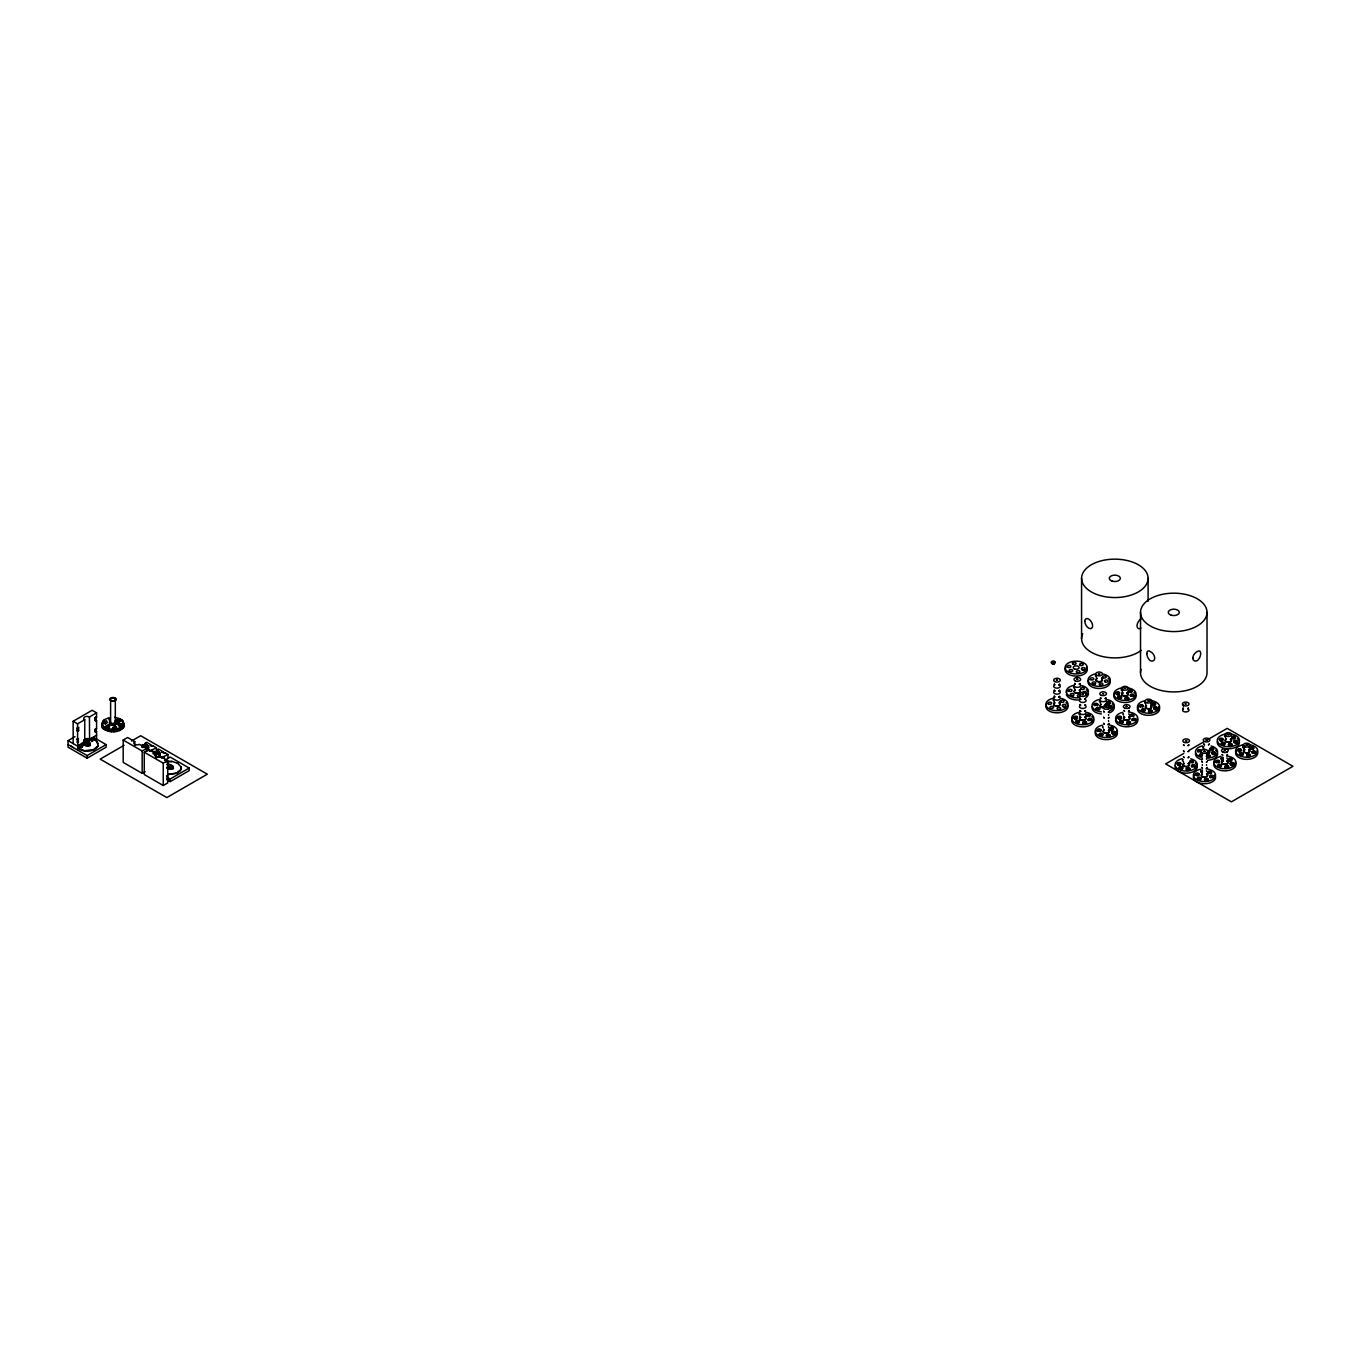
<?xml version="1.0" encoding="UTF-8"?>
<svg xmlns="http://www.w3.org/2000/svg" width="1361" height="1361" viewBox="0 0 1361 1361"><rect width="100%" height="100%" fill="white"/><g stroke="black" fill="none" stroke-linecap="round" stroke-linejoin="round"><path stroke-width="1.5" d="M87.002 745.998C79.176 730.942 100.119 752.123 84.246 743.804M170.057 769.424C161.364 755.627 183.701 773.507 167.216 767.893M111.194 731.742L111.296 729.258C116.008 730.006 125.569 727.437 122.813 721.075C120.04 717.179 127.049 725.991 123.171 727.999C118.22 732.933 109.526 732.916 103.895 729.156C98.655 727.761 104.814 716.022 104.287 721.296L101.922 724.341C104.984 732.881 124.327 731.98 123.443 722.623M82.323 747.036C82.323 742.221 79.584 748.992 82.323 747.036L84.739 742.017L84.739 719.697A3.317 1.922 0 0 1 84.739 716.975A3.317 1.922 0 0 1 89.435 716.975L96.58 712.858L96.58 717.281C94.198 716.754 94.198 722.3 96.58 720.292L96.58 728.492C94.198 727.965 94.198 733.528 96.58 731.503L96.58 739.108L95.066 739.993L91.646 738.394M95.066 739.993L94.47 737.9L92.786 740.996C90.166 742.119 93.058 737.917 89.588 740.724L84.841 740.503L85.369 739.074C82.102 744.62 85.131 735.927 89.435 739.312L96.58 735.178M92.497 739.346L91.731 741.082M105.971 723.763C106.328 721.466 108.438 719.391 103.98 722.249M107.893 727.897C108.625 725.583 109.288 723.542 105.886 726.366M115.022 729.003C116.485 726.213 112.18 729.156 116.28 728.05C116.348 723.252 111.67 730.142 113.031 727.472M118.339 721.857C123.29 720.803 115.549 716.89 116.519 721.194C120.414 723.474 117.471 717.74 117.522 722.351L117.471 720.735M118.356 722.725L117.812 720.462M154.014 753.688L153.725 752.038L153.674 753.586L154.865 751.765L153.725 752.038M93.552 739.04L92.633 738.104M107.23 722.827L106.141 721.092M109.152 726.961L108.046 725.226M115.94 728.254L115.192 726.315M116.348 720.326L119.598 720.922L118.509 719.186M121.844 725.141C111.432 719.323 125.603 732.116 120.414 723.303M108.387 731.248L108.659 728.798L111.296 729.258M82.187 746.968L82.051 745.386M120.431 726.128C118.322 722.402 120.755 727.693 121.827 723.984M142.105 745.335C141.816 750.149 145.1 743.48 142.105 745.335L142.054 746.866M85.505 740.503L85.539 739.023L85.318 740.401M118.509 722.674L118.56 721.211M120.431 726.808L119.904 724.545M112.044 725.226L112.095 723.593C108.744 724.392 110.156 718.302 110.462 721.806C106.311 727.114 121.231 725.702 115.311 720.394L115.311 698.057M118.662 722.079L120.346 718.982L120.806 720.837M120.619 724.664L120.568 726.196L120.738 724.75M105.903 730.381L106.311 727.982L108.659 728.798M118.713 721.143L118.832 722.249M120.619 725.26L120.568 726.74L120.738 725.175M153.181 746.253L150.305 745.488L153.181 746.253L146.835 742.289L145.304 743.174L144.742 745.93C144.402 749.639 143.058 743.599 143.211 746.355M164.8 752.956L161.925 752.208L164.8 752.956L158.471 749.009L156.94 749.877L156.379 752.633L154.388 753.688L154.371 752.14M81.388 747.58L81.218 746.015L79.687 746.44L79.108 749.179L77.594 750.064L78.104 738.547L77.067 739.159L77.594 742.477M86.168 740.197L86.219 738.819M105.12 729.887L105.563 727.523L107.893 727.335M103.895 729.156L104.423 726.825C101.003 726.247 103.759 717.638 102.755 722.725M120.738 726.57L120.806 724.852L120.755 726.468M83.106 745.079L82.17 744.144M77.883 748.431C83.838 752.429 94.521 752.565 98.298 745.624L96.138 740.503L98.213 743.616M181.183 768.727L181.251 767.043L180.52 770.7L176.794 773.337L168.339 774.494L176.692 772.946L181.353 769.05M102.517 727.659L103.113 725.43M101.837 726.025L102.551 722.283M160.003 757.107L160.19 753.45L156.94 749.877M145.185 743.548L148.383 747.053L148.366 750.404L148.57 746.73L145.304 743.174M86.236 745.93L86.338 744.212M169.291 769.356L169.393 767.638M86.406 742.63L86.492 741.32M111.194 725.022L111.296 723.406M169.462 766.056L169.547 764.746M85.284 751.068L78.019 748.074M80.622 746.509L80.044 745.011M104.048 722.844L103.997 721.959M105.971 726.961L105.92 726.093M109.22 718.948C109.169 723.235 111.279 715.188 109.305 719.561M113.099 728.067L113.048 727.182M116.417 720.922L116.366 720.054M118.339 725.056L118.271 724.171M168.985 761.292L171.945 761.531L166.093 761.888M84.586 740.724L84.739 739.312M116.485 728.407L116.706 727.284M85.539 745.743L85.726 744.042M168.594 769.169L168.781 767.468M84.586 743.616L83.872 740.163M109.884 724.273L110.071 722.708M109.475 727.046L109.578 726.179M119.938 721.007L120.023 720.139M84.025 741.15L84.212 739.703M109.884 722.232L110.071 720.786M83.872 741.167L84.025 743.191M85.675 742.783L85.862 741.473M109.543 723.78L109.748 722.249M168.73 766.209L168.917 764.899M1244.737 749.809L1244.056 749.009L1244.737 749.809A2.96 1.701 0 0 0 1244.515 752.344A2.96 1.701 0 0 0 1248.683 752.412A2.96 1.701 0 0 0 1248.803 749.996L1249.245 749.009L1248.786 749.996M109.543 722.725L109.748 721.245M109.424 723.252L109.629 721.738M84.943 745.454L85.216 743.804M167.998 768.88L168.271 767.23M85.045 743.055L85.301 741.694M84.484 745.096L84.807 743.48M167.539 768.523L167.862 766.906M116.28 721.738L116.383 723.78M143.211 745.147L143.092 746.866L143.228 745.062M1118.81 719.323L1120.29 719.323M1126.125 700.252L1127.588 700.132M1229.527 746.526L1231.007 746.526M1229.323 761.462L1230.803 761.462M1231.246 765.58L1232.709 765.58M1238.799 751.987L1240.262 751.867M1240.688 755.984L1242.168 755.984M84.212 744.688L84.569 743.123M167.267 768.114L167.624 766.549M87.019 744.263L89.605 742.425M170.074 767.689L172.66 765.852M155.869 753.62C155.783 752.106 156.141 754.436 154.525 754.93M146.171 743.633L145.525 746.338L147.822 750.813M157.791 750.336L157.144 753.058L159.373 755.933M148.57 746.73L147.958 750.115M147.72 745.096L147.754 749.213M159.339 751.799L159.917 755.44M85.318 750.66L93.637 749.52L98.298 745.624M106.124 721.738L104.151 723.099M108.046 725.872L106.073 727.216M118.492 719.833L116.519 721.194M115.175 726.961L113.201 728.322M120.397 723.95L118.424 725.311M1222.807 752.429L1222.876 751.85M1222.927 758.417L1222.876 757.89M159.594 756.818L160.19 753.45M82.034 746.934L81.15 745.692M112.095 723.593L115.838 722.708L115.838 720.786M1074.918 719.237L1076.347 719.237M1076.84 723.371L1078.252 723.371M1110.831 730.142L1112.26 730.142M1112.737 734.26L1114.166 734.26M1120.749 723.337L1122.179 723.337M1129.239 724.767L1127.963 724.767M1178.32 765.528L1179.749 765.528M1180.242 769.663L1181.671 769.663M1101.593 678.68L1101.747 677.812L1101.593 678.68A3.317 1.922 0 0 1 1101.695 681.198A3.317 1.922 0 0 1 1097.238 681.538A3.317 1.922 0 0 1 1096.268 679.003M1202.341 753.313L1202.426 752.565M1202.426 759.234L1202.426 758.604M1202.341 765.392L1202.426 764.627M1244.617 746.968L1244.549 747.75A1.854 1.072 0 0 1 1244.583 745.675M146.971 747.699L145.117 745.25L145.525 746.338M158.591 754.419L156.753 751.97L157.144 753.058M1059.317 703.093L1059.487 702.123L1059.317 703.093A3.317 1.922 0 0 1 1059.504 705.542A3.317 1.922 0 0 1 1055.047 705.883A3.317 1.922 0 0 1 1054.077 703.348M1183.338 705.219L1183.338 706.138M80.503 745.13L80.197 746.151M1202.426 774.307L1201.831 773.388L1202.426 774.307A2.96 1.701 0 0 0 1202.324 776.672A2.96 1.701 0 0 0 1206.492 776.74A2.96 1.701 0 0 0 1206.612 774.324L1207.054 773.337L1206.714 774.324M1222.807 761.462L1222.195 760.561L1222.807 761.462A2.96 1.701 0 0 0 1222.688 763.827A2.96 1.701 0 0 0 1226.873 763.895A2.96 1.701 0 0 0 1226.993 761.497L1227.435 760.51L1227.078 761.497M108.999 717.706L104.355 719.663M155.937 756.257C157.774 756.155 154.865 754.181 155.92 757.805L155.852 753.79L148.706 749.656L144.266 752.225L144.266 774.545L163.252 785.518L167.709 782.949L167.709 779.275L166.654 778.662M1117.177 694.808L1118.453 694.808M1153.09 705.696L1154.366 705.696M1220.579 741.099L1221.855 741.099M142.412 747.58L144.028 747.155M107.213 727.182L106.226 726.876M108.251 726.57L110.615 723.099L110.615 700.779A3.317 1.922 0 0 1 112.095 697.564A3.317 1.922 0 0 1 116.178 699.911A3.317 1.922 0 0 1 110.615 700.779M114.732 721.483L118.373 721.245M73.154 743.582L73.154 721.262L92.14 710.289L96.58 712.858M73.154 721.262L77.594 723.831L84.739 719.697M77.067 727.931L78.632 727.642L78.632 730.653C76.25 732.66 76.25 727.114 78.632 727.642M95.015 717.57L96.58 717.281M77.067 730.959L78.632 730.653M95.015 720.598L96.58 720.292M96.58 739.108L106.124 744.62L106.124 747.223L87.121 758.196L68.05 747.172L68.05 740.639L74.957 736.658M77.067 739.159L78.632 738.853M77.067 742.17L78.632 741.864M95.015 731.81L96.58 731.503M71.248 746.117L73.341 747.614M68.05 744.569L87.121 755.576L106.124 744.62M145.134 771.636L142.173 773.337L123.188 762.381L123.188 740.044L127.628 737.492L134.773 741.609L134.773 745.675M124.123 745.301L100.187 759.115L166.808 797.58L207.314 774.205L140.693 735.74L131.49 741.047M123.188 740.044L142.173 751.017L146.614 748.448L146.614 751.391M152.67 749.928L149.795 750.983L156.379 747.801L156.379 751.714L152.925 753.705M149.795 750.983L152.67 750.234M164.307 756.648L161.432 757.703L167.998 754.504L167.998 758.434M161.432 757.703L164.307 756.954M164.562 760.425L170.091 757.022L189.179 768.046L189.179 770.649L170.176 781.622L166.705 779.615M144.266 752.225L163.252 763.181L167.709 760.629L167.709 779.275M166.705 776.995L170.176 779.002L189.179 768.046M1183.747 753.45L1165.645 763.895L1231.382 801.85L1292.95 766.311L1227.197 728.356L1207.292 739.857M1189.174 750.302L1203.668 741.949M156.447 756.223L156.821 757.516M1119.201 698.839L1120.256 698.839M1107.837 704.3L1108.892 704.3M1109.759 708.418L1110.797 708.418M1155.115 709.727L1156.169 709.727M1222.62 745.13L1223.658 745.13M1211.239 750.591L1212.294 750.591M1226.227 768.284L1227.282 768.284M1206.509 752.565L1206.595 753.313M1206.509 758.604L1206.509 759.234M1248.7 746.338L1248.786 747.087M1206.509 764.627L1206.595 765.392M1206.509 770.666L1206.509 771.313M1150.743 705.951L1151.1 704.947L1150.743 705.951A2.96 1.701 0 0 1 1149.569 708.707A2.96 1.701 0 0 1 1145.554 707.074M120.295 725.379L118.254 724.443M1244.549 746.934L1244.617 746.338M91.697 738.802L92.616 738.751M115.056 728.39L113.678 728.186M170.142 765.886L170.21 764.712M155.852 753.79A3.317 1.922 0 0 0 155.852 756.495L157.723 756.971M157.468 756.733L155.8 756.954L156.821 757.294M1128.813 717.451L1129.29 716.447L1128.813 717.451A2.96 1.701 0 0 1 1127.367 720.275A2.96 1.701 0 0 1 1123.863 718.132M1108.449 730.279L1108.909 729.292L1108.449 730.279A2.96 1.701 0 0 1 1107.378 733.052A2.96 1.701 0 0 1 1103.363 731.401M1183.458 708.877L1183.1 707.89L1183.338 708.843A3.317 1.922 0 0 0 1184.836 711.905A3.317 1.922 0 0 0 1188.902 709.557M1226.976 751.765L1227.078 752.633M1226.976 757.805L1226.976 758.587M104.304 722.759L105.988 723.218M114.63 717.247L119.955 718.727L121.946 719.935L122.014 721.585M171.911 761.343L178.104 763.402M1201.048 772.299A1.854 1.072 0 0 1 1202.392 770.615L1202.358 772.095M1150.743 702.259L1150.743 703.127M1128.932 707.72L1128.932 708.588M1128.932 713.759L1128.932 714.627M1108.552 708.486L1108.552 709.37M1108.552 714.525L1108.552 715.393M1108.552 720.564L1108.552 721.432M1108.552 726.587L1108.552 727.472M111.143 700.473L111.602 700.694A2.586 1.497 0 0 0 114.477 700.626A2.586 1.497 0 0 0 115.464 699.078L114.307 698.142A2.586 1.497 0 0 0 110.377 699.384L111.075 700.439M156.821 750.251L160.02 753.756M153.181 745.947L156.379 747.801M164.8 752.667L167.998 754.504M146.614 748.448L139.468 744.331A3.317 1.922 0 0 1 134.773 744.331A3.317 1.922 0 0 1 134.773 741.609M167.709 760.629L160.564 756.495A3.317 1.922 0 0 1 155.852 756.495M166.654 764.44L167.709 765.035M166.654 767.451L167.709 768.063M96.58 728.492L96.053 731.197M166.654 775.651L167.709 776.263M68.05 740.639L77.594 746.151L84.212 741.626M104.423 726.825L106.311 727.982M94.862 738.121L93.739 737.458L94.249 739.499M94.13 739.278L96.291 740.741M78.104 746.372L79.312 747.104M122.813 721.075L124.004 726.383M117.471 720.956L117.709 722.623L117.812 721.211M122.575 725.736L123.171 727.999M116.502 723.252L115.311 720.394M81.15 745.913L81.286 747.495L81.116 745.794M121.129 727.097L121.639 729.428M177.304 762.926L181.438 767.349M119.139 728.186L119.513 730.585M116.723 728.935L116.944 731.401M172.728 766.243L173.102 767.757M89.673 742.817L90.047 744.331M172.405 765.494L172.745 766.906M89.35 742.068L89.69 743.48M172.609 766.634L172.966 768.199M91.578 739.755L91.646 741.269L91.595 739.652M89.554 743.208L89.911 744.773M172.337 766.992L172.66 768.608M89.282 743.565L89.605 745.182M171.911 767.281L172.166 768.948M88.856 743.855L89.111 745.522M88.431 741.507L88.635 742.834M116.178 721.245L116.383 722.725M156.039 753.977L155.8 752.837M115.838 722.708L116.025 724.273M89.588 740.724L89.435 716.975M171.367 767.519L171.537 769.22M88.312 744.093L88.482 745.794M115.311 723.099L115.464 724.698M170.874 764.78L170.976 766.073M87.819 741.354L87.921 742.647M88.754 739.006L88.856 740.401M114.035 729.309L114.103 731.793M114.613 723.406L114.732 725.022M170.737 767.655L170.823 769.373M87.682 744.229L87.767 745.947M154.933 753.279L154.78 751.952M119.428 726.468L119.377 724.852L119.632 726.74M156.719 756.444L156.481 757.771M154.78 751.578L154.831 753.058L154.661 751.493M117.539 721.058L117.607 722.538M91.663 739.976L91.731 741.456M119.513 726.281L119.581 724.664L119.632 726.196M117.539 720.632L117.607 722.147M105.188 722.538L105.239 724.069M87.938 738.819L88.006 740.197M81.286 747.104L81.49 745.42M143.041 744.79L143.092 746.253M91.782 740.061L91.833 741.541M154.661 752.038L154.729 753.586M117.658 720.53L117.709 722.079M113.814 723.593L113.882 725.226M105.29 722.453L105.358 723.984M154.525 752.106L154.576 753.654M142.905 745.386L142.939 746.934M119.734 724.596L119.768 726.808M105.443 722.385L105.495 723.933M91.936 739.397L91.97 740.945L92.123 739.346M84.807 739.023L84.841 740.503M156.277 755.525L156.294 757.805M142.735 745.42L142.769 746.968M117.999 720.428L118.016 722.725M84.977 739.074L84.994 740.537M81.66 745.386L81.694 746.934M87.155 741.286L87.172 742.579M1207.02 612.382A33.259 19.207 0 0 1 1157.139 629.003A33.259 19.207 0 0 1 1157.139 595.744A33.259 19.207 0 0 1 1207.02 612.382L1207.02 672.708A33.259 19.207 0 0 1 1170.868 691.847A33.259 19.207 0 0 1 1141.028 669.374M1148.089 578.34A33.259 19.207 0 0 1 1098.208 594.978A33.259 19.207 0 0 1 1098.208 561.719A33.259 19.207 0 0 1 1148.089 578.34L1148.089 601.239M1140.518 612.382L1140.518 672.708M1081.57 578.34L1081.57 638.683M170.176 779.002L170.176 781.622M163.252 763.181L163.252 785.518M154.201 752.157L154.201 753.705M142.173 751.017L142.173 773.337M120.091 724.528L120.091 726.076M118.186 720.411L118.186 722.725M112.963 723.661L112.963 725.294M96.053 716.975L96.053 719.986M95.542 717.876L95.542 720.888M95.542 729.088L95.542 732.116M92.31 739.329L92.31 740.877M87.087 738.751L87.087 740.129M87.121 755.576L87.121 758.196M81.864 745.369L81.864 746.917M78.104 727.335L78.104 730.347M78.104 738.547L78.104 741.575M77.594 723.831L77.594 728.237M77.594 731.248L77.594 739.448M115.43 724.273A2.586 1.497 0 0 1 115.158 724.63M1257.003 750.694A11.092 6.397 0 0 1 1246.336 759.37A11.092 6.397 0 0 1 1236.537 750.353M1248.411 744.535A11.092 6.397 0 0 1 1256.339 753.977A11.092 6.397 0 0 1 1238.272 755.049A11.092 6.397 0 0 1 1242.695 744.875M1237.847 749.911A1.854 1.072 0 0 1 1240.705 749.537A1.854 1.072 0 0 1 1240.586 751.238A1.854 1.072 0 0 1 1237.778 750.728M1243.222 747.955A1.854 1.072 0 0 1 1244.583 746.287M1250.691 749.265A1.854 1.072 0 0 1 1250.572 747.699A1.854 1.072 0 0 1 1253.294 747.767A1.854 1.072 0 0 1 1252.937 749.316M1252.613 753.382A1.854 1.072 0 0 1 1252.375 751.884A1.854 1.072 0 0 1 1254.978 751.748A1.854 1.072 0 0 1 1255.216 753.262M1246.829 755.95A1.854 1.072 0 0 1 1248.564 754.521A1.854 1.072 0 0 1 1250.3 755.95A1.854 1.072 0 0 1 1247.374 756.41M1249.007 749.503A3.317 1.922 0 0 1 1249.007 752.225A3.317 1.922 0 0 1 1244.311 752.225A3.317 1.922 0 0 1 1244.311 749.503M1214.829 775.021A11.092 6.397 0 0 1 1204.162 783.715A11.092 6.397 0 0 1 1194.346 774.698M1206.22 768.88A11.092 6.397 0 0 1 1214.148 778.305A11.092 6.397 0 0 1 1196.098 779.394A11.092 6.397 0 0 1 1200.521 769.22M1204.876 780.534A1.854 1.072 0 0 1 1205.2 779.104A1.854 1.072 0 0 1 1207.683 779.173A1.854 1.072 0 0 1 1207.802 780.602M1197.51 779.19A1.854 1.072 0 0 1 1199.075 777.76A1.854 1.072 0 0 1 1201.065 779.002A1.854 1.072 0 0 1 1198.463 779.785M1202.239 772.129A1.854 1.072 0 0 1 1202.392 770.02M1208.908 773.746A1.854 1.072 0 0 1 1208.279 772.095A1.854 1.072 0 0 1 1211.205 772.18A1.854 1.072 0 0 1 1210.337 773.797M1210.831 777.88A1.854 1.072 0 0 1 1210.099 776.297A1.854 1.072 0 0 1 1212.906 776.144A1.854 1.072 0 0 1 1212.668 777.777M1198.395 775.566A1.854 1.072 0 0 1 1195.553 774.97A1.854 1.072 0 0 1 1197.493 773.643A1.854 1.072 0 0 1 1199.007 775.141M1206.816 773.848A3.317 1.922 0 0 1 1206.816 776.553A3.317 1.922 0 0 1 1202.12 776.553A3.317 1.922 0 0 1 1202.12 773.848M1235.193 762.194A11.092 6.397 0 0 1 1224.526 770.87A11.092 6.397 0 0 1 1214.727 761.854M1226.601 756.035A11.092 6.397 0 0 1 1234.529 765.477A11.092 6.397 0 0 1 1216.462 766.549A11.092 6.397 0 0 1 1220.885 756.376M1228.251 759.761A1.854 1.072 0 0 1 1230.99 759.03A1.854 1.072 0 0 1 1231.246 760.765A1.854 1.072 0 0 1 1228.337 760.306M1223.097 759.897A1.854 1.072 0 0 1 1221.089 758.945A1.854 1.072 0 0 1 1222.756 757.788M1223.097 759.302A1.854 1.072 0 0 1 1221.089 758.332A1.854 1.072 0 0 1 1222.756 757.175M1216.921 762.823A1.854 1.072 0 0 1 1216.292 761.173A1.854 1.072 0 0 1 1219.218 761.241A1.854 1.072 0 0 1 1218.333 762.858M1218.827 766.941A1.854 1.072 0 0 1 1218.197 765.29A1.854 1.072 0 0 1 1221.123 765.375A1.854 1.072 0 0 1 1220.256 766.992M1233.798 764.253A1.854 1.072 0 0 1 1231.059 765.001A1.854 1.072 0 0 1 1230.786 763.249A1.854 1.072 0 0 1 1233.712 763.708M1227.197 761.003A3.317 1.922 0 0 1 1226.976 763.827A3.317 1.922 0 0 1 1222.11 763.47A3.317 1.922 0 0 1 1223.182 760.697M1217.568 753.262A11.092 6.397 0 0 1 1207.683 760.272M1202.018 759.744A11.092 6.397 0 0 1 1195.604 752.905M1215.526 750.166A11.092 6.397 0 0 1 1216.904 751.629M1211.069 745.964A11.092 6.397 0 0 1 1217.483 752.82A11.092 6.397 0 0 1 1207.683 758.162M1202.018 757.635A11.092 6.397 0 0 1 1195.468 751.612A11.092 6.397 0 0 1 1202.597 745.828M1203.856 748.652A1.854 1.072 0 0 1 1203.992 746.679M1197.901 751.918A1.854 1.072 0 0 1 1198.224 750.489A1.854 1.072 0 0 1 1200.708 750.54A1.854 1.072 0 0 1 1200.827 751.987M1199.807 756.035A1.854 1.072 0 0 1 1202.512 754.606M1202.375 755.695A1.854 1.072 0 0 1 1199.909 755.508A1.854 1.072 0 0 1 1200.011 754.062A1.854 1.072 0 0 1 1202.512 753.994M1207.275 757.345A1.854 1.072 0 0 1 1207.156 755.763A1.854 1.072 0 0 1 1209.878 755.831A1.854 1.072 0 0 1 1209.521 757.396M1212.005 753.058A1.854 1.072 0 0 1 1214.863 752.684A1.854 1.072 0 0 1 1214.744 754.385A1.854 1.072 0 0 1 1211.953 753.875M1209.146 751.289A2.96 1.701 0 0 1 1206.458 753.807M1209.419 750.847A3.317 1.922 0 0 1 1206.544 753.722M1197.204 766.09A11.092 6.397 0 0 1 1185.856 773.15A11.092 6.397 0 0 1 1175.223 765.733M1195.162 762.994A11.092 6.397 0 0 1 1196.523 764.474M1190.705 758.792A11.092 6.397 0 0 1 1194.771 768.676A11.092 6.397 0 0 1 1177.197 768.387A11.092 6.397 0 0 1 1182.216 758.655M1179.272 767.808A1.854 1.072 0 0 1 1182.131 767.434A1.854 1.072 0 0 1 1182.011 769.135A1.854 1.072 0 0 1 1179.221 768.625M1183.492 761.48A1.854 1.072 0 0 1 1183.202 759.642M1189.888 762.84A1.854 1.072 0 0 1 1190.212 761.411A1.854 1.072 0 0 1 1192.712 761.462A1.854 1.072 0 0 1 1192.814 762.909M1191.794 766.958A1.854 1.072 0 0 1 1192.117 765.528A1.854 1.072 0 0 1 1194.618 765.597A1.854 1.072 0 0 1 1194.737 767.026M1180.719 764.593A1.854 1.072 0 0 1 1177.843 764.95A1.854 1.072 0 0 1 1177.98 763.266A1.854 1.072 0 0 1 1180.77 763.776M1188.782 764.133A2.96 1.701 0 0 1 1187.575 766.447A2.96 1.701 0 0 1 1183.577 765.75M1183.304 765.341A2.96 1.701 0 0 1 1183.338 764.457M1189.055 763.674A3.317 1.922 0 0 1 1186.18 766.549A3.317 1.922 0 0 1 1183.287 763.674M1239.395 741.762A11.092 6.397 0 0 1 1228.047 748.805A11.092 6.397 0 0 1 1217.415 741.405M1237.336 738.666A11.092 6.397 0 0 1 1238.714 740.129M1230.123 733.987A11.092 6.397 0 0 1 1237.54 743.889A11.092 6.397 0 0 1 1218.844 743.582A11.092 6.397 0 0 1 1227.231 733.936M1222.893 740.248A1.854 1.072 0 0 1 1220.034 740.622A1.854 1.072 0 0 1 1220.154 738.921A1.854 1.072 0 0 1 1222.961 739.431A1.854 1.072 0 0 1 1220.034 740.01A1.854 1.072 0 0 1 1220.596 738.189A1.854 1.072 0 0 1 1223.046 739.38M1225.666 737.152A1.854 1.072 0 0 1 1225.393 735.297M1231.858 738.257A1.854 1.072 0 0 1 1233.576 736.811A1.854 1.072 0 0 1 1235.329 738.257A1.854 1.072 0 0 1 1232.403 738.7M1233.678 741.83A1.854 1.072 0 0 1 1236.043 740.996A1.854 1.072 0 0 1 1237.166 742.46M1236.554 742.885A1.854 1.072 0 0 1 1233.764 742.374M1230.956 739.789A2.96 1.701 0 0 1 1228.66 742.306A2.96 1.701 0 0 1 1225.529 740.112M1231.246 739.346A3.317 1.922 0 0 1 1228.354 742.221A3.317 1.922 0 0 1 1225.478 739.346M1116.683 730.976A11.092 6.397 0 0 1 1106.017 739.652A11.092 6.397 0 0 1 1096.2 730.653M1108.075 724.835A11.092 6.397 0 0 1 1116.003 734.26A11.092 6.397 0 0 1 1097.936 735.348A11.092 6.397 0 0 1 1102.376 725.175M1099.909 735.586A1.854 1.072 0 0 1 1099.79 734.021A1.854 1.072 0 0 1 1102.512 734.089A1.854 1.072 0 0 1 1102.155 735.638M1103.227 727.846A1.854 1.072 0 0 1 1102.988 726.349M1109.878 728.288A1.854 1.072 0 0 1 1112.737 727.914A1.854 1.072 0 0 1 1112.6 729.615A1.854 1.072 0 0 1 1109.81 729.105M1098.004 731.469A1.854 1.072 0 0 1 1097.868 729.904A1.854 1.072 0 0 1 1100.59 729.955A1.854 1.072 0 0 1 1100.249 731.52M1108.671 729.785A3.317 1.922 0 0 1 1107.173 733.001A3.317 1.922 0 0 1 1103.108 730.653M1158.857 706.648A11.092 6.397 0 0 1 1148.191 715.325A11.092 6.397 0 0 1 1138.391 706.308M1150.266 700.49A11.092 6.397 0 0 1 1158.194 709.932A11.092 6.397 0 0 1 1140.127 711.003A11.092 6.397 0 0 1 1144.55 700.83M1141.76 711.054A1.854 1.072 0 0 1 1142.083 709.625A1.854 1.072 0 0 1 1144.584 709.676A1.854 1.072 0 0 1 1144.703 711.122M1140.178 707.125A1.854 1.072 0 0 1 1139.957 705.627A1.854 1.072 0 0 1 1142.56 705.491A1.854 1.072 0 0 1 1142.781 707.005M1145.401 703.518A1.854 1.072 0 0 1 1145.179 702.004M1152.052 703.943A1.854 1.072 0 0 1 1154.911 703.586A1.854 1.072 0 0 1 1154.791 705.27A1.854 1.072 0 0 1 1152.001 704.76M1149.637 712.501A1.854 1.072 0 0 1 1149.007 710.85A1.854 1.072 0 0 1 1151.933 710.918A1.854 1.072 0 0 1 1151.049 712.535M1150.862 705.457A3.317 1.922 0 0 1 1149.364 708.673A3.317 1.922 0 0 1 1145.299 706.325M1137.047 718.149A11.092 6.397 0 0 1 1126.381 726.825A11.092 6.397 0 0 1 1116.564 717.808M1128.439 711.99A11.092 6.397 0 0 1 1136.367 721.432A11.092 6.397 0 0 1 1118.317 722.504A11.092 6.397 0 0 1 1122.74 712.33M1130.396 716.515A1.854 1.072 0 0 1 1130.719 715.086A1.854 1.072 0 0 1 1133.22 715.137A1.854 1.072 0 0 1 1133.339 716.584M1123.591 715.001A1.854 1.072 0 0 1 1123.352 713.504M1118.13 717.128A1.854 1.072 0 0 1 1120.852 717.06A1.854 1.072 0 0 1 1120.749 718.625A1.854 1.072 0 0 1 1118.044 718.421M1130.276 723.491A1.854 1.072 0 0 1 1127.418 723.848M1126.874 723.406A1.854 1.072 0 0 1 1127.963 722.028A1.854 1.072 0 0 1 1130.345 722.674M1132.318 720.632A1.854 1.072 0 0 1 1132.641 719.203A1.854 1.072 0 0 1 1135.125 719.271A1.854 1.072 0 0 1 1135.244 720.701M1129.035 716.958A3.317 1.922 0 0 1 1127.554 720.173A3.317 1.922 0 0 1 1123.471 717.808M1093.802 719.799A11.092 6.397 0 0 1 1081.008 726.774A11.092 6.397 0 0 1 1072.655 717.842M1091.76 716.703A11.092 6.397 0 0 1 1093.121 718.183M1087.303 712.501A11.092 6.397 0 0 1 1091.369 722.385A11.092 6.397 0 0 1 1073.795 722.096A11.092 6.397 0 0 1 1078.814 712.364M1075.87 721.517A1.854 1.072 0 0 1 1078.729 721.143A1.854 1.072 0 0 1 1078.61 722.844A1.854 1.072 0 0 1 1075.802 722.334M1080.073 715.188A1.854 1.072 0 0 1 1079.8 713.351M1086.486 716.549A1.854 1.072 0 0 1 1086.81 715.12A1.854 1.072 0 0 1 1089.31 715.171A1.854 1.072 0 0 1 1089.412 716.618M1088.392 720.667A1.854 1.072 0 0 1 1088.715 719.237A1.854 1.072 0 0 1 1091.216 719.306A1.854 1.072 0 0 1 1091.335 720.735M1077.317 718.302A1.854 1.072 0 0 1 1074.578 718.727A1.854 1.072 0 0 1 1074.322 717.094A1.854 1.072 0 0 1 1077.146 717.23M1085.363 717.536A2.96 1.701 0 0 1 1084.173 719.85A2.96 1.701 0 0 1 1080.175 719.152M1079.902 718.744A2.96 1.701 0 0 1 1079.936 717.859M1114.166 706.971A11.092 6.397 0 0 1 1109.64 712.807M1101.389 713.947A11.092 6.397 0 0 1 1092.202 706.614M1112.124 703.875A11.092 6.397 0 0 1 1113.502 705.338M1107.667 699.673A11.092 6.397 0 0 1 1109.64 710.697M1101.389 711.837A11.092 6.397 0 0 1 1092.117 706.172A11.092 6.397 0 0 1 1099.195 699.537M1100.454 702.361A1.854 1.072 0 0 1 1100.164 700.524M1094.482 705.627A1.854 1.072 0 0 1 1094.805 704.198A1.854 1.072 0 0 1 1097.306 704.249A1.854 1.072 0 0 1 1097.425 705.696M1096.405 709.744A1.854 1.072 0 0 1 1096.728 708.315A1.854 1.072 0 0 1 1099.229 708.366A1.854 1.072 0 0 1 1099.331 709.813M1108.603 706.767A1.854 1.072 0 0 1 1111.461 706.393A1.854 1.072 0 0 1 1111.342 708.094A1.854 1.072 0 0 1 1108.552 707.584M1105.166 706.75A2.96 1.701 0 0 1 1104.554 707.005M1103.056 707.21A2.96 1.701 0 0 1 1100.3 705.015A3.317 1.922 0 0 0 1103.142 707.737M1105.744 704.692A2.96 1.701 0 0 1 1106.102 705.559M1135.976 695.471A11.092 6.397 0 0 1 1123.199 702.446A11.092 6.397 0 0 1 1114.846 693.515M1133.934 692.375A11.092 6.397 0 0 1 1135.312 693.838M1126.704 687.696A11.092 6.397 0 0 1 1134.138 697.598A11.092 6.397 0 0 1 1115.442 697.291A11.092 6.397 0 0 1 1123.812 687.645M1118.062 697.189A1.854 1.072 0 0 1 1120.92 696.815A1.854 1.072 0 0 1 1120.801 698.499A1.854 1.072 0 0 1 1117.993 697.989M1119.491 693.957A1.854 1.072 0 0 1 1116.769 694.382A1.854 1.072 0 0 1 1116.513 692.749A1.854 1.072 0 0 1 1119.337 692.902M1122.264 690.861A1.854 1.072 0 0 1 1121.974 689.023M1128.439 691.966A1.854 1.072 0 0 1 1130.259 690.537A1.854 1.072 0 0 1 1131.859 692.051M1130.276 695.539A1.854 1.072 0 0 1 1132.641 694.705A1.854 1.072 0 0 1 1133.764 696.169M1127.554 693.191A2.96 1.701 0 0 1 1126.364 695.505A2.96 1.701 0 0 1 1122.349 694.825M1122.076 694.399A2.96 1.701 0 0 1 1122.127 693.532M1106.017 698.822A3.317 1.922 0 0 1 1103.142 701.698A3.317 1.922 0 0 1 1100.266 698.822M1127.844 693.344A3.317 1.922 0 0 1 1124.952 696.237A3.317 1.922 0 0 1 1122.076 693.344M1085.653 699.588A3.317 1.922 0 0 1 1082.778 702.463A3.317 1.922 0 0 1 1079.885 699.588M1085.653 705.627A3.317 1.922 0 0 1 1082.778 708.503A3.317 1.922 0 0 1 1079.885 705.627M1085.653 717.689A3.317 1.922 0 0 1 1082.778 720.564A3.317 1.922 0 0 1 1079.885 717.689M1085.653 711.65A3.317 1.922 0 0 1 1082.778 714.542A3.317 1.922 0 0 1 1079.885 711.65M1106.017 706.767A3.317 1.922 0 0 1 1105.489 707.176M1106.017 704.845A3.317 1.922 0 0 1 1106.459 705.815M1059.317 690.878A3.317 1.922 0 0 1 1059.504 693.464A3.317 1.922 0 0 1 1055.047 693.804A3.317 1.922 0 0 1 1054.077 691.269M1059.317 684.838A3.317 1.922 0 0 1 1059.504 687.441A3.317 1.922 0 0 1 1055.047 687.764A3.317 1.922 0 0 1 1054.077 685.246M1059.317 696.917A3.317 1.922 0 0 1 1059.504 699.503A3.317 1.922 0 0 1 1055.047 699.843A3.317 1.922 0 0 1 1054.077 697.308M1080.209 684.464A3.317 1.922 0 0 1 1077.334 687.356A3.317 1.922 0 0 1 1074.458 684.464M1080.209 690.503A3.317 1.922 0 0 1 1077.334 693.378A3.317 1.922 0 0 1 1074.458 690.503M1059.556 703.484A2.96 1.701 0 0 1 1057.259 706.002A2.96 1.701 0 0 1 1054.129 703.807M1067.994 705.764A11.092 6.397 0 0 1 1055.2 712.739A11.092 6.397 0 0 1 1046.847 703.807M1065.935 702.667A11.092 6.397 0 0 1 1067.313 704.13M1061.495 698.465A11.092 6.397 0 0 1 1065.561 708.332A11.092 6.397 0 0 1 1047.987 708.06A11.092 6.397 0 0 1 1053.006 698.329M1065.51 706.699A1.854 1.072 0 0 1 1064.727 707.005M1063.775 707.057A1.854 1.072 0 0 1 1062.907 706.835M1054.265 701.153A1.854 1.072 0 0 1 1053.992 699.316M1140.96 628.119A5.546 3.198 -60 0 1 1137.03 625.856A5.546 3.198 -60 0 1 1140.96 619.068M1079.936 690.656A2.96 1.701 0 0 1 1078.746 692.97A2.96 1.701 0 0 1 1074.731 692.273M1074.458 691.864A2.96 1.701 0 0 1 1074.492 690.98M1079.885 697.189A1.854 1.072 0 0 1 1078.065 697.002M1079.885 696.594A1.854 1.072 0 0 1 1077.419 695.403A1.854 1.072 0 0 1 1080.43 694.773M1083.288 693.378A1.854 1.072 0 0 1 1083.169 691.813A1.854 1.072 0 0 1 1085.891 691.881A1.854 1.072 0 0 1 1085.534 693.447M1088.358 692.919A11.092 6.397 0 0 1 1085.925 697.615M1078.473 699.945A11.092 6.397 0 0 1 1066.309 694.229M1066.378 692.562A11.092 6.397 0 0 1 1067.211 690.963M1086.316 689.823A11.092 6.397 0 0 1 1087.694 691.286M1081.859 685.621A11.092 6.397 0 0 1 1085.925 695.505M1078.473 697.836A11.092 6.397 0 0 1 1066.548 692.953A11.092 6.397 0 0 1 1073.387 685.485M1073.523 695.76A1.854 1.072 0 0 1 1070.92 695.896M1074.646 688.309A1.854 1.072 0 0 1 1074.356 686.471M1101.747 679.156A2.96 1.701 0 0 1 1099.45 681.657A2.96 1.701 0 0 1 1096.32 679.479M1096.456 676.808A1.854 1.072 0 0 1 1096.166 674.971M1094.976 684.464A1.854 1.072 0 0 1 1092.73 684.396M1110.168 681.419A11.092 6.397 0 0 1 1097.391 688.394A11.092 6.397 0 0 1 1089.021 679.462M1108.126 678.322A11.092 6.397 0 0 1 1109.504 679.802M1103.669 674.12A11.092 6.397 0 0 1 1107.752 684.005A11.092 6.397 0 0 1 1090.161 683.715A11.092 6.397 0 0 1 1095.197 673.984M1141.216 650.371A33.259 19.207 0 0 1 1100.113 655.9A33.259 19.207 0 0 1 1082.71 633.716M1084.717 669.952A1.854 1.072 0 0 1 1082.114 670.071M1086.52 667.383A11.092 6.397 0 0 1 1075.853 676.06A11.092 6.397 0 0 1 1066.054 667.043M142.395 745.42L142.378 746.968L142.565 745.437M118.9 720.956L118.832 722.453L118.917 720.837M1059.658 684.277L1058.994 684.991L1059.658 684.277M1059.658 690.316L1058.926 690.963L1059.658 690.316M1059.658 696.356L1058.994 697.07L1059.658 696.356M1080.022 683.511L1079.29 684.175L1080.022 683.511M1080.022 689.551L1079.29 690.197L1080.022 689.551M1085.466 698.635L1084.734 699.282L1085.466 698.635M1085.466 704.675L1084.802 705.389L1085.466 704.675M1085.466 710.697L1084.734 711.361L1085.466 710.697M1085.466 716.737L1084.734 717.383L1085.466 716.737M1105.83 697.87L1105.183 698.584L1105.83 697.87M1105.83 703.892L1105.183 704.607L1105.83 703.892M1109.011 711.429L1108.364 712.143L1109.011 711.429M1109.011 717.468L1108.364 718.183L1109.011 717.468M1109.011 723.508L1108.296 724.154L1109.011 723.508M1127.657 692.392L1126.925 693.055L1127.657 692.392M1129.375 710.663L1128.66 711.31L1129.375 710.663M1188.391 708.128L1187.66 708.792L1188.391 708.128M1188.868 744.926L1188.136 745.573L1188.868 744.926M1188.868 750.949L1188.136 751.612L1188.868 750.949M1188.868 756.988L1188.221 757.703L1188.868 756.988M1188.868 763.028L1188.136 763.674L1188.868 763.028M1207.156 755.491L1206.441 756.138L1207.156 755.491M1207.156 761.514L1206.441 762.177L1207.156 761.514M1207.156 767.553L1206.441 768.199L1207.156 767.553M1209.231 744.144L1208.517 744.807L1209.231 744.144M1209.231 750.183L1208.585 750.898L1209.231 750.183M1227.537 754.709L1226.805 755.372L1227.537 754.709M1231.059 738.683L1230.395 739.397L1231.059 738.683M1054.282 684.175L1054.928 684.991L1054.316 684.09M1054.282 690.214L1054.928 691.031L1054.282 690.214M1054.282 696.237L1054.928 697.07L1054.316 696.169M1054.282 702.276L1054.928 703.11L1054.316 702.191M1074.646 683.409L1075.292 684.226L1074.646 683.409M1074.646 689.432L1075.292 690.265L1074.646 689.432M1080.09 698.516L1080.736 699.35L1080.09 698.516M1080.09 704.556L1080.736 705.389L1080.124 704.471M1080.09 710.595L1080.736 711.412L1080.09 710.595M1080.09 716.618L1080.736 717.451L1080.09 716.618M1096.473 677.948L1097.102 678.765L1096.507 677.863M1100.454 697.751L1101.1 698.584L1100.488 697.666M1100.454 703.79L1101.1 704.607L1100.454 703.79M1103.635 711.327L1104.281 712.143L1103.669 711.242M1103.635 717.366L1104.281 718.183L1103.737 717.23M1103.635 723.389L1104.281 724.222L1103.635 723.389M1103.635 729.428L1104.281 730.245L1103.669 729.343M1122.281 692.29L1122.927 693.106L1122.281 692.29M1124.016 710.561L1124.645 711.378L1124.05 710.476M1124.016 716.584L1124.645 717.417L1124.016 716.584M1145.826 705.083L1146.472 705.917L1145.826 705.083M1183.492 744.807L1184.138 745.641L1183.526 744.722M1183.492 750.847L1184.138 751.663L1183.492 750.847M1183.492 756.886L1184.138 757.703L1183.526 756.801M1183.492 762.909L1184.138 763.742L1183.492 762.909M1201.797 755.372C1203.583 756.291 1199.381 755.185 1201.831 755.287M1201.797 761.411L1202.426 762.228L1201.831 761.326M1203.873 744.042L1204.502 744.858L1203.873 744.042M1201.797 767.451L1202.426 768.267L1201.797 767.451M1222.161 754.606L1222.807 755.423L1222.195 754.521M1225.683 738.581L1226.329 739.397L1225.717 738.496M86.543 742.698L87.631 742.783L86.611 742.613M1052.495 664.1L1053.958 664.202L1052.495 664.1M1056.425 680.092L1057.514 680.16L1056.476 680.007M1076.789 679.309L1077.861 679.479L1076.942 679.173M1074.918 717.74L1076.381 717.842L1074.986 717.638M1082.233 694.433L1083.322 694.518L1082.233 694.433M1076.84 721.857L1078.286 721.976L1076.908 721.755M1083.968 722.963L1085.432 723.065L1083.968 722.963M1087.286 715.818L1088.732 715.937L1087.354 715.716M1098.616 673.848L1099.705 673.933L1098.616 673.848M1089.191 719.952L1090.654 720.054L1089.276 719.85M1095.282 704.896L1096.745 705.015L1095.282 704.896M1097.204 709.013L1098.65 709.132L1097.272 708.911M1102.597 693.668L1103.703 693.736L1102.665 693.583M1098.463 730.534L1099.926 730.653L1098.463 730.534M1105.778 707.227L1106.867 707.312L1105.778 707.227M1100.386 734.668L1101.832 734.77L1100.386 734.668M1107.65 702.991L1109.113 703.093L1107.65 702.991M1109.572 707.108L1111.018 707.21L1109.64 707.005M1107.514 735.774L1108.977 735.876L1107.514 735.774M1117.109 693.395L1118.555 693.515L1117.109 693.395M1110.831 728.628L1112.277 728.73L1110.899 728.526M1119.014 697.512L1120.477 697.632L1119.099 697.41M1112.737 732.745L1114.2 732.864L1112.737 732.745M1124.424 688.19L1125.496 688.36L1124.56 688.054M1118.844 717.706L1120.29 717.808L1118.844 717.706M1120.749 721.823L1122.196 721.925L1120.749 721.823M1126.159 698.618L1127.606 698.737L1126.227 698.516M1126.159 706.461L1127.248 706.546L1126.21 706.393M1129.46 691.49L1130.923 691.592L1129.46 691.49M1131.382 695.607L1132.828 695.726L1131.382 695.607M1127.895 722.929L1129.341 723.031L1127.895 722.929M1131.195 715.784L1132.658 715.903L1131.195 715.784M1133.118 719.918L1134.564 720.02L1133.118 719.918M1140.654 706.206L1142.1 706.308L1140.654 706.206M1142.56 710.323L1144.023 710.442L1142.645 710.221M1147.969 701L1149.058 701.085L1147.969 701M1149.705 711.429L1151.151 711.531L1149.705 711.429M1153.022 704.283L1154.468 704.403L1153.022 704.283M1154.928 708.418L1156.391 708.52L1154.996 708.315M1185.159 703.943L1186.248 704.011L1185.21 703.858M1178.32 764.031L1179.783 764.133L1178.32 764.031M1185.635 740.724L1186.724 740.809L1185.635 740.724M1180.242 768.148L1181.688 768.25L1180.31 768.046M1187.37 769.254L1188.833 769.356L1187.455 769.152M1190.688 762.109L1192.134 762.228L1190.688 762.109M1192.593 766.243L1194.056 766.345L1192.678 766.124M1198.701 751.187L1200.147 751.306L1198.769 751.085M1196.625 774.596L1198.071 774.698L1196.693 774.477M1206.016 739.942L1207.105 740.027L1206.016 739.942M1203.941 751.289L1205.029 751.374L1203.941 751.289M1198.531 778.713L1199.977 778.815L1198.531 778.713M1207.751 756.41L1209.197 756.529L1207.751 756.41M1211.052 749.282L1212.515 749.384L1211.137 749.179M1205.676 779.819L1207.122 779.921L1205.744 779.717M1212.974 753.399L1214.42 753.501L1212.974 753.399M1208.976 772.674L1210.439 772.793L1209.061 772.572M1210.899 776.791L1212.345 776.91L1210.899 776.791M1220.511 739.686L1221.957 739.806L1220.511 739.686M1216.989 761.752L1218.435 761.854L1217.057 761.65M1222.416 743.804L1223.879 743.923L1222.416 743.804M1218.895 765.869L1220.358 765.988L1218.98 765.767M1227.826 734.481L1228.915 734.566L1227.826 734.481M1224.305 750.506L1225.393 750.591L1224.356 750.438M1229.561 744.909L1231.007 745.028L1229.561 744.909M1226.04 766.975L1227.486 767.094L1226.04 766.975M1232.879 737.781L1234.325 737.883L1232.879 737.781M1229.357 759.829L1230.803 759.948L1229.425 759.727M1234.784 741.898L1236.23 742L1234.784 741.898M1231.263 763.963L1232.709 764.065L1231.331 763.861M1238.799 750.251L1240.262 750.353L1238.799 750.251M1240.722 754.368L1242.168 754.487L1240.722 754.368M1246.115 745.045L1247.203 745.13L1246.115 745.045M1247.85 755.474L1249.313 755.593L1247.85 755.474M1251.167 748.346L1252.613 748.448L1251.235 748.227M1253.073 752.463L1254.536 752.565L1253.158 752.361M1240.245 755.304A1.854 1.072 0 0 0 1243.256 754.674A1.854 1.072 0 0 0 1240.79 753.484A1.854 1.072 0 0 0 1240.245 755.304M1240.245 754.692A1.854 1.072 0 0 0 1243.256 754.062A1.854 1.072 0 0 0 1240.79 752.871A1.854 1.072 0 0 0 1240.245 754.692M1238.323 750.574A1.854 1.072 0 0 0 1241.334 749.945A1.854 1.072 0 0 0 1238.884 748.754A1.854 1.072 0 0 0 1238.323 750.574M1250.691 748.669A1.854 1.072 0 0 0 1253.702 748.023A1.854 1.072 0 0 0 1251.252 746.849A1.854 1.072 0 0 0 1250.691 748.669M1252.613 752.786A1.854 1.072 0 0 0 1255.608 752.157A1.854 1.072 0 0 0 1253.158 750.966A1.854 1.072 0 0 0 1252.613 752.786M1247.374 755.797A1.854 1.072 0 0 0 1250.385 755.168A1.854 1.072 0 0 0 1247.935 753.977A1.854 1.072 0 0 0 1247.374 755.797M1244.992 746.798A3.317 1.922 0 0 0 1249.976 745.13A3.317 1.922 0 0 0 1244.992 743.463A3.317 1.922 0 0 0 1244.992 746.798M1205.2 780.142A1.854 1.072 0 0 0 1208.194 779.513A1.854 1.072 0 0 0 1205.744 778.322A1.854 1.072 0 0 0 1205.2 780.142M1198.054 779.036A1.854 1.072 0 0 0 1201.065 778.407A1.854 1.072 0 0 0 1198.616 777.216A1.854 1.072 0 0 0 1198.054 779.036M1208.517 772.997A1.854 1.072 0 0 0 1211.511 772.367A1.854 1.072 0 0 0 1209.061 771.177A1.854 1.072 0 0 0 1208.517 772.997M1210.422 777.114A1.854 1.072 0 0 0 1213.434 776.485A1.854 1.072 0 0 0 1210.967 775.294A1.854 1.072 0 0 0 1210.422 777.114M1196.149 774.919A1.854 1.072 0 0 0 1199.143 774.273A1.854 1.072 0 0 0 1196.693 773.099A1.854 1.072 0 0 0 1196.149 774.919M1202.12 752.718A3.317 1.922 0 0 0 1207.683 751.867A3.317 1.922 0 0 0 1203.617 749.503A3.317 1.922 0 0 0 1202.12 752.718M1228.881 760.17A1.854 1.072 0 0 0 1231.892 759.523A1.854 1.072 0 0 0 1229.425 758.349A1.854 1.072 0 0 0 1228.881 760.17M1216.513 762.075A1.854 1.072 0 0 0 1219.524 761.445A1.854 1.072 0 0 0 1217.074 760.255A1.854 1.072 0 0 0 1216.513 762.075M1218.435 766.192A1.854 1.072 0 0 0 1221.429 765.562A1.854 1.072 0 0 0 1218.98 764.372A1.854 1.072 0 0 0 1218.435 766.192M1225.563 767.91A1.854 1.072 0 0 0 1228.575 767.264A1.854 1.072 0 0 0 1226.125 766.09A1.854 1.072 0 0 0 1225.563 767.91M1225.563 767.298A1.854 1.072 0 0 0 1228.575 766.668A1.854 1.072 0 0 0 1226.125 765.477A1.854 1.072 0 0 0 1225.563 767.298M1230.786 764.287A1.854 1.072 0 0 0 1233.798 763.657A1.854 1.072 0 0 0 1231.348 762.466A1.854 1.072 0 0 0 1230.786 764.287M1223.182 752.259A3.317 1.922 0 0 0 1228.166 750.591A3.317 1.922 0 0 0 1223.182 748.924A3.317 1.922 0 0 0 1223.182 752.259M1210.592 750.2A1.854 1.072 0 0 0 1213.587 749.571A1.854 1.072 0 0 0 1211.137 748.38A1.854 1.072 0 0 0 1210.592 750.2M1210.592 749.605A1.854 1.072 0 0 0 1213.587 748.958A1.854 1.072 0 0 0 1211.137 747.784A1.854 1.072 0 0 0 1210.592 749.605M1198.224 751.51A1.854 1.072 0 0 0 1201.219 750.881A1.854 1.072 0 0 0 1198.769 749.69A1.854 1.072 0 0 0 1198.224 751.51M1207.275 756.733A1.854 1.072 0 0 0 1210.269 756.104A1.854 1.072 0 0 0 1207.819 754.913A1.854 1.072 0 0 0 1207.275 756.733M1212.498 753.722A1.854 1.072 0 0 0 1215.509 753.092A1.854 1.072 0 0 0 1213.042 751.901A1.854 1.072 0 0 0 1212.498 753.722M1204.196 741.388A3.317 1.922 0 0 0 1209.759 740.537A3.317 1.922 0 0 0 1205.676 738.172A3.317 1.922 0 0 0 1204.196 741.388M1186.894 770.173A1.854 1.072 0 0 0 1189.905 769.543A1.854 1.072 0 0 0 1187.455 768.353A1.854 1.072 0 0 0 1186.894 770.173M1186.894 769.577A1.854 1.072 0 0 0 1189.905 768.948A1.854 1.072 0 0 0 1187.455 767.757A1.854 1.072 0 0 0 1186.894 769.577M1179.766 768.472A1.854 1.072 0 0 0 1182.777 767.842A1.854 1.072 0 0 0 1180.31 766.651A1.854 1.072 0 0 0 1179.766 768.472M1190.212 762.432A1.854 1.072 0 0 0 1193.223 761.803A1.854 1.072 0 0 0 1190.773 760.612A1.854 1.072 0 0 0 1190.212 762.432M1192.134 766.566A1.854 1.072 0 0 0 1195.128 765.92A1.854 1.072 0 0 0 1192.678 764.746A1.854 1.072 0 0 0 1192.134 766.566M1177.843 764.355A1.854 1.072 0 0 0 1180.855 763.725A1.854 1.072 0 0 0 1178.405 762.534A1.854 1.072 0 0 0 1177.843 764.355M1184.512 742.46A3.317 1.922 0 0 0 1189.497 740.809A3.317 1.922 0 0 0 1184.512 739.142A3.317 1.922 0 0 0 1184.512 742.46M1221.957 744.739A1.854 1.072 0 0 0 1224.951 744.11A1.854 1.072 0 0 0 1222.501 742.919A1.854 1.072 0 0 0 1221.957 744.739M1221.957 744.127A1.854 1.072 0 0 0 1224.951 743.497A1.854 1.072 0 0 0 1222.501 742.323A1.854 1.072 0 0 0 1221.957 744.127M1232.403 738.104A1.854 1.072 0 0 0 1235.414 737.475A1.854 1.072 0 0 0 1232.947 736.284A1.854 1.072 0 0 0 1232.403 738.104M1234.308 742.221A1.854 1.072 0 0 0 1237.319 741.592A1.854 1.072 0 0 0 1234.869 740.401A1.854 1.072 0 0 0 1234.308 742.221M1229.085 745.845A1.854 1.072 0 0 0 1232.096 745.216A1.854 1.072 0 0 0 1229.646 744.025A1.854 1.072 0 0 0 1229.085 745.845M1229.085 745.233A1.854 1.072 0 0 0 1232.096 744.603A1.854 1.072 0 0 0 1229.646 743.412A1.854 1.072 0 0 0 1229.085 745.233M1226.006 735.927A3.317 1.922 0 0 0 1231.569 735.059A3.317 1.922 0 0 0 1227.503 732.711A3.317 1.922 0 0 0 1226.006 735.927M1107.054 736.692A1.854 1.072 0 0 0 1110.049 736.063A1.854 1.072 0 0 0 1107.599 734.872A1.854 1.072 0 0 0 1107.054 736.692M1107.054 736.097A1.854 1.072 0 0 0 1110.049 735.45A1.854 1.072 0 0 0 1107.599 734.277A1.854 1.072 0 0 0 1107.054 736.097M1099.909 734.991A1.854 1.072 0 0 0 1102.92 734.345A1.854 1.072 0 0 0 1100.454 733.171A1.854 1.072 0 0 0 1099.909 734.991M1110.355 728.952A1.854 1.072 0 0 0 1113.366 728.322A1.854 1.072 0 0 0 1110.916 727.131A1.854 1.072 0 0 0 1110.355 728.952M1112.277 733.681A1.854 1.072 0 0 0 1115.271 733.035A1.854 1.072 0 0 0 1112.822 731.861A1.854 1.072 0 0 0 1112.277 733.681M1112.277 733.069A1.854 1.072 0 0 0 1115.271 732.439A1.854 1.072 0 0 0 1112.822 731.248A1.854 1.072 0 0 0 1112.277 733.069M1098.004 730.857A1.854 1.072 0 0 0 1100.998 730.228A1.854 1.072 0 0 0 1098.548 729.037A1.854 1.072 0 0 0 1098.004 730.857M1103.975 708.673A3.317 1.922 0 0 0 1109.538 707.822A3.317 1.922 0 0 0 1105.455 705.457A3.317 1.922 0 0 0 1103.975 708.673M1142.1 710.646A1.854 1.072 0 0 0 1145.094 710.017A1.854 1.072 0 0 0 1142.645 708.826A1.854 1.072 0 0 0 1142.1 710.646M1140.178 706.529A1.854 1.072 0 0 0 1143.189 705.9A1.854 1.072 0 0 0 1140.739 704.709A1.854 1.072 0 0 0 1140.178 706.529M1152.546 704.607A1.854 1.072 0 0 0 1155.557 703.977A1.854 1.072 0 0 0 1153.09 702.786A1.854 1.072 0 0 0 1152.546 704.607M1154.451 709.336A1.854 1.072 0 0 0 1157.462 708.707A1.854 1.072 0 0 0 1155.013 707.516A1.854 1.072 0 0 0 1154.451 709.336M1154.451 708.741A1.854 1.072 0 0 0 1157.462 708.094A1.854 1.072 0 0 0 1155.013 706.92A1.854 1.072 0 0 0 1154.451 708.741M1149.228 711.752A1.854 1.072 0 0 0 1152.24 711.122A1.854 1.072 0 0 0 1149.79 709.932A1.854 1.072 0 0 0 1149.228 711.752M1146.847 702.752A3.317 1.922 0 0 0 1151.831 701.085A3.317 1.922 0 0 0 1146.847 699.418A3.317 1.922 0 0 0 1146.847 702.752M1130.736 716.107A1.854 1.072 0 0 0 1133.73 715.478A1.854 1.072 0 0 0 1131.28 714.287A1.854 1.072 0 0 0 1130.736 716.107M1118.368 718.03A1.854 1.072 0 0 0 1121.379 717.4A1.854 1.072 0 0 0 1118.912 716.209A1.854 1.072 0 0 0 1118.368 718.03M1120.273 722.759A1.854 1.072 0 0 0 1123.284 722.113A1.854 1.072 0 0 0 1120.835 720.939A1.854 1.072 0 0 0 1120.273 722.759M1120.273 722.147A1.854 1.072 0 0 0 1123.284 721.517A1.854 1.072 0 0 0 1120.835 720.326A1.854 1.072 0 0 0 1120.273 722.147M1127.418 723.252A1.854 1.072 0 0 0 1130.43 722.623A1.854 1.072 0 0 0 1127.963 721.432A1.854 1.072 0 0 0 1127.418 723.252M1132.641 720.241A1.854 1.072 0 0 0 1135.652 719.595A1.854 1.072 0 0 0 1133.203 718.421A1.854 1.072 0 0 0 1132.641 720.241M1125.02 708.213A3.317 1.922 0 0 0 1130.021 706.546A3.317 1.922 0 0 0 1125.02 704.879A3.317 1.922 0 0 0 1125.02 708.213M1083.492 723.899A1.854 1.072 0 0 0 1086.503 723.252A1.854 1.072 0 0 0 1084.054 722.079A1.854 1.072 0 0 0 1083.492 723.899M1083.492 723.286A1.854 1.072 0 0 0 1086.503 722.657A1.854 1.072 0 0 0 1084.054 721.466A1.854 1.072 0 0 0 1083.492 723.286M1076.364 722.181A1.854 1.072 0 0 0 1079.358 721.551A1.854 1.072 0 0 0 1076.908 720.36A1.854 1.072 0 0 0 1076.364 722.181M1086.81 716.141A1.854 1.072 0 0 0 1089.821 715.512A1.854 1.072 0 0 0 1087.371 714.321A1.854 1.072 0 0 0 1086.81 716.141M1088.732 720.275A1.854 1.072 0 0 0 1091.726 719.629A1.854 1.072 0 0 0 1089.276 718.455A1.854 1.072 0 0 0 1088.732 720.275M1074.441 718.064A1.854 1.072 0 0 0 1077.453 717.434A1.854 1.072 0 0 0 1075.003 716.243A1.854 1.072 0 0 0 1074.441 718.064M1107.173 703.909A1.854 1.072 0 0 0 1110.185 703.28A1.854 1.072 0 0 0 1107.735 702.089A1.854 1.072 0 0 0 1107.173 703.909M1107.173 703.314A1.854 1.072 0 0 0 1110.185 702.684A1.854 1.072 0 0 0 1107.735 701.493A1.854 1.072 0 0 0 1107.173 703.314M1094.822 705.219A1.854 1.072 0 0 0 1097.817 704.59A1.854 1.072 0 0 0 1095.367 703.399A1.854 1.072 0 0 0 1094.822 705.219M1096.728 709.336A1.854 1.072 0 0 0 1099.739 708.707A1.854 1.072 0 0 0 1097.289 707.533A1.854 1.072 0 0 0 1096.728 709.336M1109.096 707.431A1.854 1.072 0 0 0 1112.107 706.801A1.854 1.072 0 0 0 1109.64 705.61A1.854 1.072 0 0 0 1109.096 707.431M1118.538 697.853A1.854 1.072 0 0 0 1121.549 697.206A1.854 1.072 0 0 0 1119.099 696.032A1.854 1.072 0 0 0 1118.538 697.853M1116.632 693.719A1.854 1.072 0 0 0 1119.644 693.089A1.854 1.072 0 0 0 1117.177 691.898A1.854 1.072 0 0 0 1116.632 693.719M1129.001 691.813A1.854 1.072 0 0 0 1131.995 691.184A1.854 1.072 0 0 0 1129.545 689.993A1.854 1.072 0 0 0 1129.001 691.813M1130.906 695.93A1.854 1.072 0 0 0 1133.917 695.301A1.854 1.072 0 0 0 1131.467 694.11A1.854 1.072 0 0 0 1130.906 695.93M1125.683 699.554A1.854 1.072 0 0 0 1128.694 698.925A1.854 1.072 0 0 0 1126.227 697.734A1.854 1.072 0 0 0 1125.683 699.554M1125.683 698.942A1.854 1.072 0 0 0 1128.694 698.312A1.854 1.072 0 0 0 1126.227 697.121A1.854 1.072 0 0 0 1125.683 698.942M1100.794 695.097A3.317 1.922 0 0 0 1106.357 694.246A3.317 1.922 0 0 0 1102.274 691.881A3.317 1.922 0 0 0 1100.794 695.097M1123.301 689.942A3.317 1.922 0 0 0 1128.286 688.275A3.317 1.922 0 0 0 1123.301 686.607A3.317 1.922 0 0 0 1123.301 689.942M1080.413 695.879A3.317 1.922 0 0 0 1085.976 695.012A3.317 1.922 0 0 0 1081.91 692.664A3.317 1.922 0 0 0 1080.413 695.879M1054.605 681.521A3.317 1.922 0 0 0 1060.168 680.67A3.317 1.922 0 0 0 1056.102 678.305A3.317 1.922 0 0 0 1054.605 681.521M1074.986 680.755A3.317 1.922 0 0 0 1080.549 679.888A3.317 1.922 0 0 0 1076.466 677.54A3.317 1.922 0 0 0 1074.986 680.755M1096.796 675.294A3.317 1.922 0 0 0 1102.359 674.427A3.317 1.922 0 0 0 1098.293 672.079A3.317 1.922 0 0 0 1096.796 675.294M1048.633 704.011A1.854 1.072 0 0 0 1051.645 703.382A1.854 1.072 0 0 0 1049.195 702.191A1.854 1.072 0 0 0 1048.633 704.011M1057.684 709.234A1.854 1.072 0 0 0 1060.695 708.605A1.854 1.072 0 0 0 1058.246 707.414A1.854 1.072 0 0 0 1057.684 709.234M1061.002 702.106A1.854 1.072 0 0 0 1064.013 701.476A1.854 1.072 0 0 0 1061.546 700.286A1.854 1.072 0 0 0 1061.002 702.106M1050.556 708.128A1.854 1.072 0 0 0 1053.55 707.499A1.854 1.072 0 0 0 1051.1 706.325A1.854 1.072 0 0 0 1050.556 708.128M1062.907 706.223A1.854 1.072 0 0 0 1065.918 705.593A1.854 1.072 0 0 0 1063.468 704.403A1.854 1.072 0 0 0 1062.907 706.223M1183.338 705.372A3.317 1.922 0 0 0 1188.902 704.522A3.317 1.922 0 0 0 1184.836 702.157A3.317 1.922 0 0 0 1183.338 705.372M1146.847 653.552A5.563 2.756 66.1 0 0 1150.266 660.663A5.563 3.607 53 0 0 1154.706 658.095A5.563 3.607 53 0 0 1150.266 651.579A5.563 2.756 66.1 0 0 1146.847 653.552M1192.848 658.095A5.563 3.607 -53 0 0 1197.289 660.663A5.563 2.756 -66.1 0 0 1200.691 653.552A5.563 2.756 -66.1 0 0 1197.289 651.579A5.563 3.607 -53 0 0 1192.848 658.095M1171.004 615.138A5.546 3.198 0 0 0 1179.324 612.382A5.546 3.198 0 0 0 1171.004 609.609A5.546 3.198 0 0 0 1171.004 615.138M1084.785 621.331A5.546 3.198 60 0 0 1090.654 628.646A5.546 3.198 60 0 0 1090.654 620.803A5.546 3.198 60 0 0 1084.785 621.331M1069.014 691.184A1.854 1.072 0 0 0 1072.009 690.537A1.854 1.072 0 0 0 1069.559 689.364A1.854 1.072 0 0 0 1069.014 691.184M1081.366 689.261A1.854 1.072 0 0 0 1084.377 688.632A1.854 1.072 0 0 0 1081.927 687.441A1.854 1.072 0 0 0 1081.366 689.261M1070.92 695.301A1.854 1.072 0 0 0 1073.931 694.671A1.854 1.072 0 0 0 1071.464 693.481A1.854 1.072 0 0 0 1070.92 695.301M1090.824 679.683A1.854 1.072 0 0 0 1093.836 679.037A1.854 1.072 0 0 0 1091.369 677.863A1.854 1.072 0 0 0 1090.824 679.683M1103.193 677.761A1.854 1.072 0 0 0 1106.187 677.132A1.854 1.072 0 0 0 1103.737 675.941A1.854 1.072 0 0 0 1103.193 677.761M1105.098 681.878A1.854 1.072 0 0 0 1108.109 681.249A1.854 1.072 0 0 0 1105.642 680.075A1.854 1.072 0 0 0 1105.098 681.878M1099.875 684.906A1.854 1.072 0 0 0 1102.886 684.277A1.854 1.072 0 0 0 1100.42 683.086A1.854 1.072 0 0 0 1099.875 684.906M1092.73 683.8A1.854 1.072 0 0 0 1095.741 683.171A1.854 1.072 0 0 0 1093.291 681.98A1.854 1.072 0 0 0 1092.73 683.8M1074.629 669A2.96 1.701 0 0 0 1079.12 667.605A2.96 1.701 0 0 0 1074.765 666.056A2.96 1.701 0 0 0 1074.629 669M1112.056 581.113A5.546 3.198 0 0 0 1120.375 578.34A5.546 3.198 0 0 0 1112.056 575.567A5.546 3.198 0 0 0 1112.056 581.113M1067.841 667.264A1.854 1.072 0 0 0 1070.852 666.635A1.854 1.072 0 0 0 1068.402 665.444A1.854 1.072 0 0 0 1067.841 667.264M1073.063 664.253A1.854 1.072 0 0 0 1076.075 663.607A1.854 1.072 0 0 0 1073.625 662.433A1.854 1.072 0 0 0 1073.063 664.253M1080.209 665.359A1.854 1.072 0 0 0 1083.22 664.712A1.854 1.072 0 0 0 1080.753 663.539A1.854 1.072 0 0 0 1080.209 665.359M1082.114 669.476A1.854 1.072 0 0 0 1085.125 668.846A1.854 1.072 0 0 0 1082.675 667.656A1.854 1.072 0 0 0 1082.114 669.476M1076.891 672.487A1.854 1.072 0 0 0 1079.902 671.858A1.854 1.072 0 0 0 1077.453 670.667A1.854 1.072 0 0 0 1076.891 672.487M1069.763 671.381A1.854 1.072 0 0 0 1072.757 670.752A1.854 1.072 0 0 0 1070.307 669.561A1.854 1.072 0 0 0 1069.763 671.381M1069.185 672.521A11.092 6.397 0 0 0 1087.116 668.557A11.092 6.397 0 0 0 1072.213 661.565A11.092 6.397 0 0 0 1069.185 672.521M1052.036 663.522A1.854 1.072 0 0 0 1055.03 662.892A1.854 1.072 0 0 0 1052.58 661.701A1.854 1.072 0 0 0 1052.036 663.522M1052.036 662.909A1.854 1.072 0 0 0 1055.03 662.28A1.854 1.072 0 0 0 1052.58 661.089A1.854 1.072 0 0 0 1052.036 662.909"/></g></svg>
